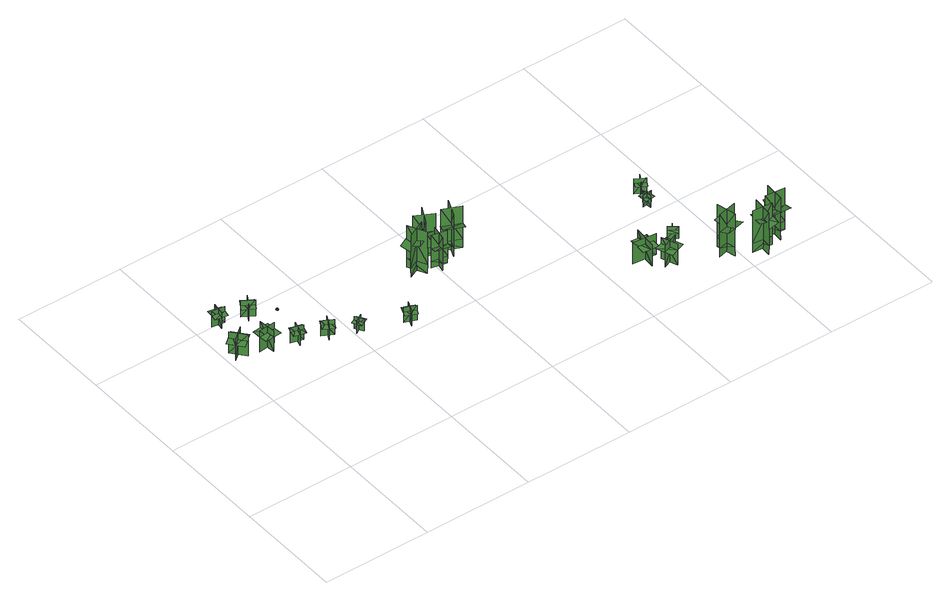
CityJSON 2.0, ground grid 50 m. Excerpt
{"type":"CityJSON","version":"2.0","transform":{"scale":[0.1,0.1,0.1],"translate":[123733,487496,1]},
"CityObjects":{
"tree1":{"type":"SolitaryVegetationObject","geometry":[{"type":"MultiSurface","lod":"1","boundaries":[[[0,1,2]],[[0,2,3]],[[4,5,6]],[[4,6,7]],[[8,9,10]],[[8,10,11]],[[8,11,12]],[[8,12,13]]]}]},
"tree2":{"type":"SolitaryVegetationObject","geometry":[{"type":"MultiSurface","lod":"1","boundaries":[[[14,15,16]],[[14,16,17]],[[18,19,20]],[[18,20,21]],[[22,23,24]],[[22,24,25]],[[22,25,26]],[[22,26,27]]]}]},
"tree3":{"type":"SolitaryVegetationObject","geometry":[{"type":"MultiSurface","lod":"1","boundaries":[[[28,29,30]],[[28,30,31]],[[32,33,34]],[[32,34,35]],[[36,37,38]],[[36,38,39]],[[36,39,40]],[[36,40,41]]]}]},
"tree4":{"type":"SolitaryVegetationObject","geometry":[{"type":"MultiSurface","lod":"1","boundaries":[[[42,43,44]],[[42,44,45]],[[46,47,48]],[[46,48,49]],[[50,51,52]],[[50,52,53]],[[50,53,54]],[[50,54,55]]]}]},
"tree5":{"type":"SolitaryVegetationObject","geometry":[{"type":"MultiSurface","lod":"1","boundaries":[[[56,57,58]],[[56,58,59]],[[60,61,62]],[[60,62,63]],[[64,65,66]],[[64,66,67]],[[64,67,68]],[[64,68,69]]]}]},
"tree6":{"type":"SolitaryVegetationObject","geometry":[{"type":"MultiSurface","lod":"1","boundaries":[[[70,71,72]],[[70,72,73]],[[74,75,76]],[[74,76,77]],[[78,79,80]],[[78,80,81]],[[78,81,82]],[[78,82,83]]]}]},
"tree7":{"type":"SolitaryVegetationObject","geometry":[{"type":"MultiSurface","lod":"1","boundaries":[[[84,85,86]],[[84,86,87]],[[88,89,90]],[[88,90,91]],[[92,93,94]],[[92,94,95]],[[92,95,96]],[[92,96,97]]]}]},
"tree8":{"type":"SolitaryVegetationObject","geometry":[{"type":"MultiSurface","lod":"1","boundaries":[[[98,99,100]],[[98,100,101]],[[102,103,104]],[[102,104,105]],[[106,107,108]],[[106,108,109]],[[106,109,110]],[[106,110,111]]]}]},
"tree9":{"type":"SolitaryVegetationObject","geometry":[{"type":"MultiSurface","lod":"1","boundaries":[[[112,113,114]],[[112,114,115]],[[116,117,118]],[[116,118,119]],[[120,121,122]],[[120,122,123]],[[120,123,124]],[[120,124,125]]]}]},
"tree10":{"type":"SolitaryVegetationObject","geometry":[{"type":"MultiSurface","lod":"1","boundaries":[[[126,127,128]],[[126,128,129]],[[130,131,132]],[[130,132,133]],[[134,135,131]],[[134,131,130]],[[136,137,127]],[[136,127,126]],[[138,139,140]],[[138,140,141]],[[142,143,144]],[[142,144,145]]]}]},
"tree11":{"type":"SolitaryVegetationObject","geometry":[{"type":"MultiSurface","lod":"1","boundaries":[[[146,147,148]],[[146,148,149]],[[150,151,152]],[[150,152,153]],[[154,155,151]],[[154,151,150]],[[156,157,147]],[[156,147,146]],[[158,159,160]],[[158,160,161]],[[162,163,164]],[[162,164,165]]]}]},
"tree12":{"type":"SolitaryVegetationObject","geometry":[{"type":"MultiSurface","lod":"1","boundaries":[[[166,167,168]],[[166,168,169]],[[170,171,172]],[[170,172,173]],[[174,175,171]],[[174,171,170]],[[176,177,167]],[[176,167,166]],[[178,179,180]],[[178,180,181]],[[182,183,184]],[[182,184,185]]]}]},
"tree13":{"type":"SolitaryVegetationObject","geometry":[{"type":"MultiSurface","lod":"1","boundaries":[[[186,187,188]],[[186,188,189]],[[190,191,192]],[[190,192,193]],[[194,195,191]],[[194,191,190]],[[196,197,187]],[[196,187,186]],[[198,199,200]],[[198,200,201]],[[202,203,204]],[[202,204,205]]]}]},
"tree14":{"type":"SolitaryVegetationObject","geometry":[{"type":"MultiSurface","lod":"1","boundaries":[[[206,207,208]],[[206,208,209]],[[210,211,212]],[[210,212,213]],[[214,215,216]],[[214,216,217]],[[214,217,218]],[[214,218,219]]]}]},
"tree15":{"type":"SolitaryVegetationObject","geometry":[{"type":"MultiSurface","lod":"1","boundaries":[[[220,221,222]],[[220,222,223]],[[224,225,226]],[[224,226,227]],[[228,229,230]],[[228,230,231]],[[228,231,232]],[[228,232,233]]]}]},
"tree16":{"type":"SolitaryVegetationObject","geometry":[{"type":"MultiSurface","lod":"1","boundaries":[[[234,235,236]],[[234,236,237]],[[238,239,240]],[[238,240,241]],[[242,243,244]],[[242,244,245]],[[242,245,246]],[[242,246,247]]]}]},
"tree17":{"type":"SolitaryVegetationObject","geometry":[{"type":"MultiSurface","lod":"1","boundaries":[[[248,249,250]],[[248,250,251]],[[252,253,254]],[[252,254,255]],[[256,257,253]],[[256,253,252]],[[258,259,249]],[[258,249,248]],[[260,261,262]],[[260,262,263]],[[264,265,266]],[[264,266,267]]]}]},
"tree18":{"type":"SolitaryVegetationObject","geometry":[{"type":"MultiSurface","lod":"1","boundaries":[[[268,269,270]],[[268,270,271]],[[272,273,274]],[[272,274,275]],[[276,277,278]],[[276,278,279]],[[276,279,280]],[[276,280,281]]]}]},
"tree19":{"type":"SolitaryVegetationObject","geometry":[{"type":"MultiSurface","lod":"1","boundaries":[[[282,283,284]],[[282,284,285]],[[286,287,288]],[[286,288,289]],[[290,291,292]],[[290,292,293]],[[290,293,294]],[[290,294,295]]]}]},
"tree20":{"type":"SolitaryVegetationObject","geometry":[{"type":"MultiSurface","lod":"1","boundaries":[[[296,297,298]],[[296,298,299]],[[300,301,302]],[[300,302,303]],[[304,305,301]],[[304,301,300]],[[306,307,297]],[[306,297,296]],[[308,309,310]],[[308,310,311]],[[312,313,314]],[[312,314,315]]]}]},
"tree21":{"type":"SolitaryVegetationObject","geometry":[{"type":"MultiSurface","lod":"1","boundaries":[[[316,317,318]],[[316,318,319]],[[320,321,322]],[[320,322,323]],[[324,325,321]],[[324,321,320]],[[326,327,317]],[[326,317,316]],[[328,329,330]],[[328,330,331]],[[332,333,334]],[[332,334,335]]]}]},
"tree22":{"type":"SolitaryVegetationObject","geometry":[{"type":"MultiSurface","lod":"1","boundaries":[[[336,337,338]],[[336,338,339]],[[340,341,342]],[[340,342,343]],[[344,345,346]],[[344,346,347]],[[344,347,348]],[[344,348,349]]]}]}
},
"vertices":[
[32,832,9],[81,771,9],[81,771,117],[32,832,117],[26,780,9],[86,829,9],[86,829,117],[26,780,117],[26,780,87],[51,750,87],[111,799,87],[86,829,87],[62,859,87],[2,810,87],
[175,728,12],[168,806,12],[168,806,120],[175,728,120],[208,768,12],[131,761,12],[131,761,120],[208,768,120],[208,768,89],[205,806,89],[128,800,89],[131,761,89],[135,723,89],[212,729,89],
[102,970,4],[111,1028,4],[111,1028,86],[102,970,86],[134,993,4],[76,1002,4],[76,1002,86],[134,993,86],[134,993,63],[138,1022,63],[80,1031,63],[76,1002,63],[71,973,63],[129,964,63],
[312,714,13],[259,730,13],[259,730,90],[312,714,90],[295,746,13],[279,693,13],[279,693,90],[295,746,90],[295,746,69],[269,754,69],[253,701,69],[279,693,69],[306,686,69],[322,739,69],
[205,981,4],[256,951,4],[256,951,86],[205,981,86],[215,942,4],[245,993,4],[245,993,86],[215,942,86],[215,942,63],[240,927,63],[270,978,63],[245,993,63],[219,1008,63],[189,957,63],
[428,665,13],[379,691,13],[379,691,90],[428,665,90],[417,701,13],[391,652,13],[391,652,90],[417,701,90],[417,701,69],[392,714,69],[367,665,69],[391,652,69],[415,639,69],[441,688,69],
[342,923,7],[349,923,7],[349,933,7],[342,933,7],[345,923,10],[345,923,3],[345,933,3],[345,933,10],[345,930,10],[349,930,10],[349,930,3],[345,930,3],[342,930,3],[342,930,10],
[538,638,15],[500,616,15],[500,616,77],[538,638,77],[510,646,15],[532,608,15],[532,608,77],[510,646,77],[510,646,60],[491,635,60],[512,597,60],[532,608,60],[551,618,60],[529,657,60],
[688,558,13],[739,536,13],[739,536,90],[688,558,90],[701,523,13],[723,574,13],[723,574,90],[701,523,90],[701,523,68],[727,512,68],[749,563,68],[723,574,68],[698,585,68],[676,534,68],
[881,763,53],[962,803,53],[963,802,224],[882,762,224],[946,741,54],[906,822,54],[905,822,224],[945,741,224],[945,741,8],[905,822,8],[882,762,8],[963,802,8],[882,762,136],[963,803,136],[942,844,153],[861,804,153],[952,797,163],[891,766,163],[907,736,173],[967,766,173],
[1045,741,47],[975,754,47],[975,755,180],[1045,742,180],[1015,785,47],[1001,715,47],[1002,715,180],[1015,785,180],[1015,785,11],[1002,715,11],[1045,742,11],[975,755,11],[1045,741,112],[975,755,112],[968,719,125],[1038,706,125],[985,753,133],[1037,743,133],[1042,770,140],[989,779,140],
[1036,805,56],[956,848,56],[957,850,226],[1037,807,226],[1017,871,56],[974,791,56],[975,791,226],[1017,871,226],[1017,871,11],[975,791,11],[1037,807,11],[957,850,11],[1037,806,139],[957,849,139],[935,808,155],[1015,765,155],[968,843,166],[1028,812,166],[1044,842,175],[984,874,175],
[1148,776,58],[1065,812,58],[1066,813,228],[1149,777,228],[1123,840,58],[1087,756,58],[1088,756,228],[1124,839,228],[1124,839,13],[1088,756,13],[1149,777,13],[1066,813,13],[1149,777,141],[1065,813,141],[1047,770,158],[1130,734,158],[1077,808,168],[1139,781,168],[1153,813,177],[1090,839,177],
[1675,238,10],[1686,346,10],[1686,346,119],[1675,238,119],[1731,284,10],[1731,284,119],[1623,296,119],[1623,296,10],[1676,247,90],[1712,245,90],[1717,330,90],[1681,332,90],[1645,334,90],[1640,250,90],
[1713,204,10],[1785,232,10],[1785,232,118],[1713,204,118],[1759,183,10],[1732,255,10],[1732,255,118],[1759,183,118],[1759,183,88],[1796,196,88],[1769,269,88],[1732,255,88],[1696,242,88],[1723,169,88],
[1853,340,9],[1827,304,9],[1827,304,70],[1853,340,70],[1824,336,9],[1860,309,9],[1860,309,70],[1824,336,70],[1824,336,53],[1811,318,53],[1847,292,53],[1860,309,53],[1873,327,53],[1837,353,53],
[2004,134,63],[1915,114,63],[1915,115,234],[2003,136,234],[1946,171,64],[1966,83,64],[1967,83,234],[1946,171,234],[1946,171,18],[1967,83,18],[2003,136,18],[1915,115,18],[2003,135,147],[1915,115,147],[1926,70,163],[2014,90,163],[1927,117,173],[1993,133,173],[1985,167,183],[1919,151,183],
[1862,543,11],[1906,548,11],[1906,548,72],[1862,543,72],[1885,524,11],[1880,568,11],[1880,568,72],[1885,524,72],[1885,524,55],[1907,527,55],[1902,571,55],[1880,568,55],[1858,566,55],[1863,522,55],
[1882,629,10],[1926,603,10],[1926,603,87],[1882,629,87],[1892,593,10],[1918,637,10],[1918,637,87],[1892,593,87],[1892,593,67],[1913,581,67],[1939,625,67],[1918,637,67],[1897,650,67],[1871,606,67],
[2087,99,64],[2079,8,64],[2077,8,235],[2085,99,235],[2034,55,65],[2124,47,65],[2124,48,235],[2034,56,235],[2034,56,19],[2124,48,19],[2085,99,19],[2077,8,19],[2086,99,147],[2078,8,147],[2124,4,164],[2132,95,164],[2079,21,174],[2084,89,174],[2050,91,184],[2045,24,184],
[2218,89,64],[2127,95,64],[2128,97,235],[2218,90,235],[2173,141,65],[2167,51,65],[2168,50,235],[2174,141,235],[2174,141,19],[2168,50,19],[2218,90,19],[2128,97,19],[2218,90,148],[2128,96,148],[2124,50,164],[2215,44,164],[2140,95,174],[2208,91,174],[2210,125,184],[2142,130,184],
[2208,174,11],[2218,218,11],[2218,218,72],[2208,174,72],[2233,190,11],[2190,200,11],[2190,200,72],[2233,190,72],[2233,190,55],[2238,212,55],[2195,221,55],[2190,200,55],[2185,178,55],[2229,168,55]
]}
